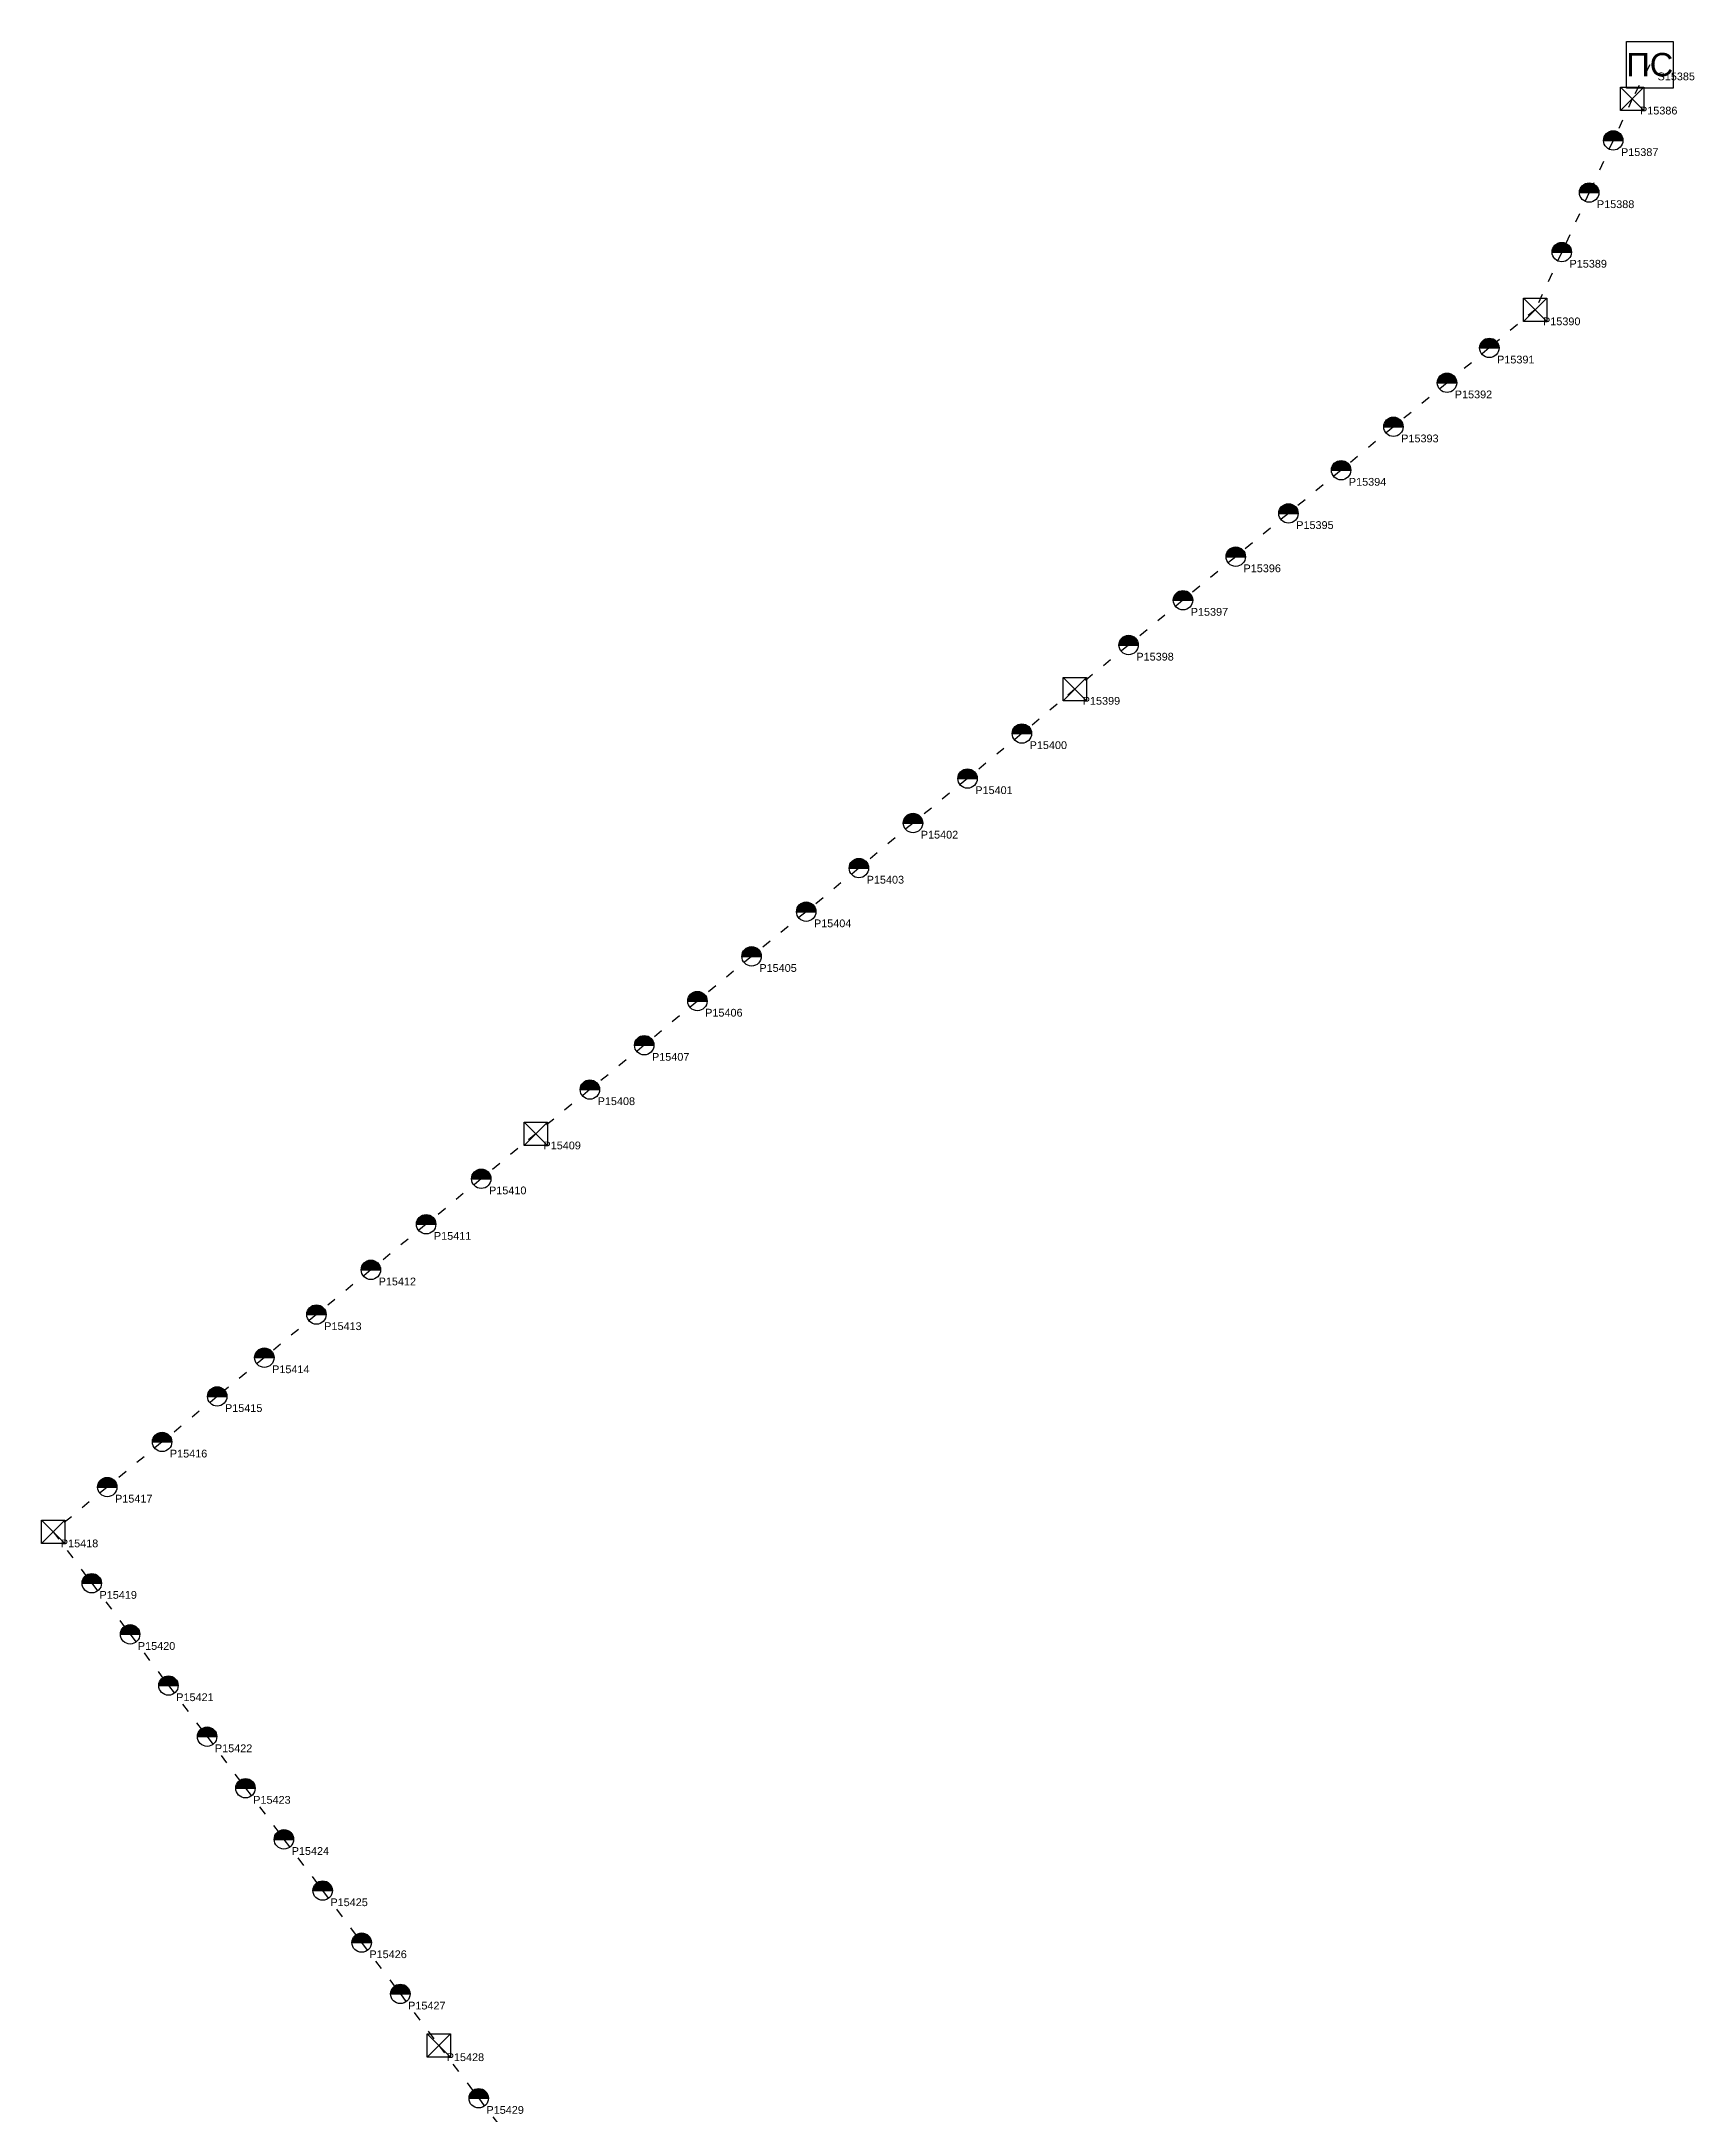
# Model space of a CAD drawing. Header units: metres. Extents: x 304124 to 313288, y 4821404 to 4834192.
# Drawn here: x 310548 to 312677, y 4831522 to 4834192 of the extents above; entities that cross this region are included whole.
import ezdxf
from ezdxf.enums import TextEntityAlignment as Align

# ---------------------------------------------------------------- set-up
doc = ezdxf.new("R2010")
doc.units = ezdxf.units.M
doc.header["$MEASUREMENT"] = 0
doc.linetypes.add('ACAD_ISO03W100', pattern=[30, 12, -18])
for name, color, linetype, lineweight in [('1_2', 7, 'Continuous', 25), ('21_2', 200, 'ACAD_ISO03W100', 25), ('28_2', 7, 'Continuous', 25), ('28_3', 7, 'Continuous', 25), ('57_2', 7, 'Continuous', 30)]:
    doc.layers.add(name, color=color, linetype=linetype, lineweight=lineweight)
doc.styles.get("Standard").update_dxf_attribs({"font": 'arial.ttf', "height": 2})

# ---------------------------------------------------------------- blocks, each defined once
blk = doc.blocks.new('PS-1_2')
at = {"layer": '1_2'}
blk.add_lwpolyline([(-3, 3), (3, 3), (3, -3), (-3, -3)], close=True, dxfattribs=at)
at = {"layer": '1_2', "insert": (0, 0), "char_height": 3, "attachment_point": 5}
blk.add_mtext_dynamic_manual_height_columns('ПС', width=3.5109, gutter_width=10, heights=[0], dxfattribs=at)
at = {"layer": '1_2'}
blk.add_attdef('FIELD_ID', (4.15, 0.17), '', height=4, dxfattribs=at)
blk = doc.blocks.new('PYLON-MV-28_2')
at = {"layer": '28_2'}
blk.add_hatch(color=256, dxfattribs=at).paths.add_polyline_path([(-1.25, 0), (1.25, 0, 1)])
blk.add_line((-1.25, 0), (1.25, 0), dxfattribs=at)
blk.add_circle((0, 0), 1.25, dxfattribs=at)
blk.add_attdef('FIELD_ID', (2.57, 0), '', height=2, dxfattribs=at)
blk = doc.blocks.new('PYLON-MV-28_3')
at = {"layer": '28_3'}
blk.add_lwpolyline([(-1.5, 1.5), (1.5, 1.5), (1.5, -1.5), (-1.5, -1.5)], close=True, dxfattribs=at)
for points in [[(-1.5, 1.5), (1.5, -1.5)], [(-1.5, -1.5), (1.5, 1.5)]]:
    blk.add_lwpolyline(points, dxfattribs=at)
blk.add_attdef('FIELD_ID', (2.57, 0), '', height=2, dxfattribs=at)

msp = doc.modelspace()

# ---------------------------------------------------------------- linework, layer by layer
at = {"layer": '21_2'}
msp.add_lwpolyline([(312619.3, 4834161.8), (312596.7, 4834117.8), (312572.2, 4834064.3), (312541.2, 4833997.2), (312505.9, 4833920.5), (312471.8, 4833846.3), (312412.6, 4833797.1), (312358.1, 4833752.2), (312289.1, 4833695.5), (312221.7, 4833639.6), (312153.9, 4833583.9), (312086, 4833528.2), (312018, 4833472.1), (311948, 4833414.4), (311878.9, 4833357.5), (311810.5, 4833300.4), (311740.5, 4833242.4), (311670.3, 4833185.1), (311600.6, 4833127.1), (311532.7, 4833070.9), (311462.4, 4833013.4), (311392.6, 4832955.8), (311324.1, 4832898.9), (311254.1, 4832841.8), (311184.3, 4832784.8), (311114.2, 4832726.9), (311043.2, 4832668.3), (310972, 4832609.6), (310901.9, 4832552), (310834.8, 4832496.5), (310774.1, 4832446.5), (310703.1, 4832387.9), (310632.5, 4832329.8), (310562.7, 4832272.2), (310612.5, 4832205.9), (310661.9, 4832140.1), (310711.3, 4832074.1), (310761.1, 4832008.3), (310810.5, 4831941.9), (310860, 4831876), (310909.9, 4831810), (310960.1, 4831743), (311010, 4831676.9), (311059.7, 4831610.4), (311110.9, 4831542.5), (311160.3, 4831477.2)], dxfattribs=at)

# ---------------------------------------------------------------- block references
at = {"layer": '1_2', "xscale": 10, "yscale": 10}
msp.add_blockref('PS-1_2', (312619.3, 4834161.8), dxfattribs=at)
at = {"layer": '28_2', "xscale": 10, "yscale": 10}
for p in [(312572.2, 4834064.3), (312541.2, 4833997.2), (312505.9, 4833920.5), (312412.6, 4833797.1), (312358.1, 4833752.2), (312289.1, 4833695.5), (312221.7, 4833639.6), (312153.9, 4833583.9), (312086, 4833528.2), (312018, 4833472.1), (311948, 4833414.4), (311810.5, 4833300.4), (311740.5, 4833242.4), (311670.3, 4833185.1), (311600.6, 4833127.1), (311532.7, 4833070.9), (311462.4, 4833013.4), (311392.6, 4832955.8), (311324.1, 4832898.9), (311254.1, 4832841.8), (311114.2, 4832726.9), (311043.2, 4832668.3), (310972, 4832609.6), (310901.9, 4832552), (310834.8, 4832496.5), (310774.1, 4832446.5), (310703.1, 4832387.9), (310632.5, 4832329.8), (310612.5, 4832205.9), (310661.9, 4832140.1), (310711.3, 4832074.1), (310761.1, 4832008.3), (310810.5, 4831941.9), (310860, 4831876), (310909.9, 4831810), (310960.1, 4831743), (311010, 4831676.9), (311110.9, 4831542.5)]:
    msp.add_blockref('PYLON-MV-28_2', p, dxfattribs=at)
at = {"layer": '28_3', "xscale": 10, "yscale": 10}
for p in [(312596.7, 4834117.8), (312471.8, 4833846.3), (311878.9, 4833357.5), (311184.3, 4832784.8), (310562.7, 4832272.2), (311059.7, 4831610.4)]:
    msp.add_blockref('PYLON-MV-28_3', p, dxfattribs=at)

# ---------------------------------------------------------------- texts
at = {"layer": '57_2'}
for s, p in [('S15385', (312629.3, 4834151.8)), ('P15386', (312606.7, 4834107.8)), ('P15387', (312582.2, 4834054.3)), ('P15388', (312551.2, 4833987.2)), ('P15389', (312515.9, 4833910.5)), ('P15390', (312481.8, 4833836.3)), ('P15391', (312422.6, 4833787.1)), ('P15392', (312368.1, 4833742.2)), ('P15393', (312299.1, 4833685.5)), ('P15394', (312231.7, 4833629.6)), ('P15395', (312163.9, 4833573.9)), ('P15396', (312096, 4833518.2)), ('P15397', (312028, 4833462.1)), ('P15398', (311958, 4833404.4)), ('P15399', (311888.9, 4833347.5)), ('P15400', (311820.5, 4833290.4)), ('P15401', (311750.5, 4833232.4)), ('P15402', (311680.3, 4833175.1)), ('P15403', (311610.6, 4833117.1)), ('P15404', (311542.7, 4833060.9)), ('P15405', (311472.4, 4833003.4)), ('P15406', (311402.6, 4832945.8)), ('P15407', (311334.1, 4832888.9)), ('P15408', (311264.1, 4832831.8)), ('P15409', (311194.3, 4832774.8)), ('P15410', (311124.2, 4832716.9)), ('P15411', (311053.2, 4832658.3)), ('P15412', (310982, 4832599.6)), ('P15413', (310911.9, 4832542)), ('P15414', (310844.8, 4832486.5)), ('P15415', (310784.1, 4832436.5)), ('P15416', (310713.1, 4832377.9)), ('P15417', (310642.5, 4832319.8)), ('P15418', (310572.7, 4832262.2)), ('P15419', (310622.5, 4832195.9)), ('P15420', (310671.9, 4832130.1)), ('P15421', (310721.3, 4832064.1)), ('P15422', (310771.1, 4831998.3)), ('P15423', (310820.5, 4831931.9)), ('P15424', (310870, 4831866)), ('P15425', (310919.9, 4831800)), ('P15426', (310970.1, 4831733)), ('P15427', (311020, 4831666.9)), ('P15428', (311069.7, 4831600.4)), ('P15429', (311120.9, 4831532.5))]:
    msp.add_text(s, height=10, dxfattribs=at).set_placement(p, align=Align.TOP_LEFT)

doc.saveas('drawing.dxf')
